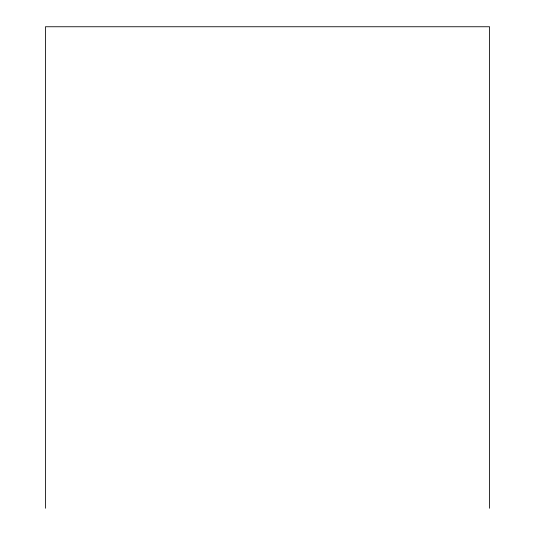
<?xml version="1.0" encoding="UTF-8"?>
<svg xmlns="http://www.w3.org/2000/svg" width="535" height="535" viewBox="0 0 535 535"><rect width="100%" height="100%" fill="white"/><g stroke="black" fill="none" stroke-linecap="round" stroke-linejoin="round"><path stroke-width="0.8" d="M489.545 508.25L489.545 26.75L45.455 26.75L45.455 508.25"/></g></svg>
